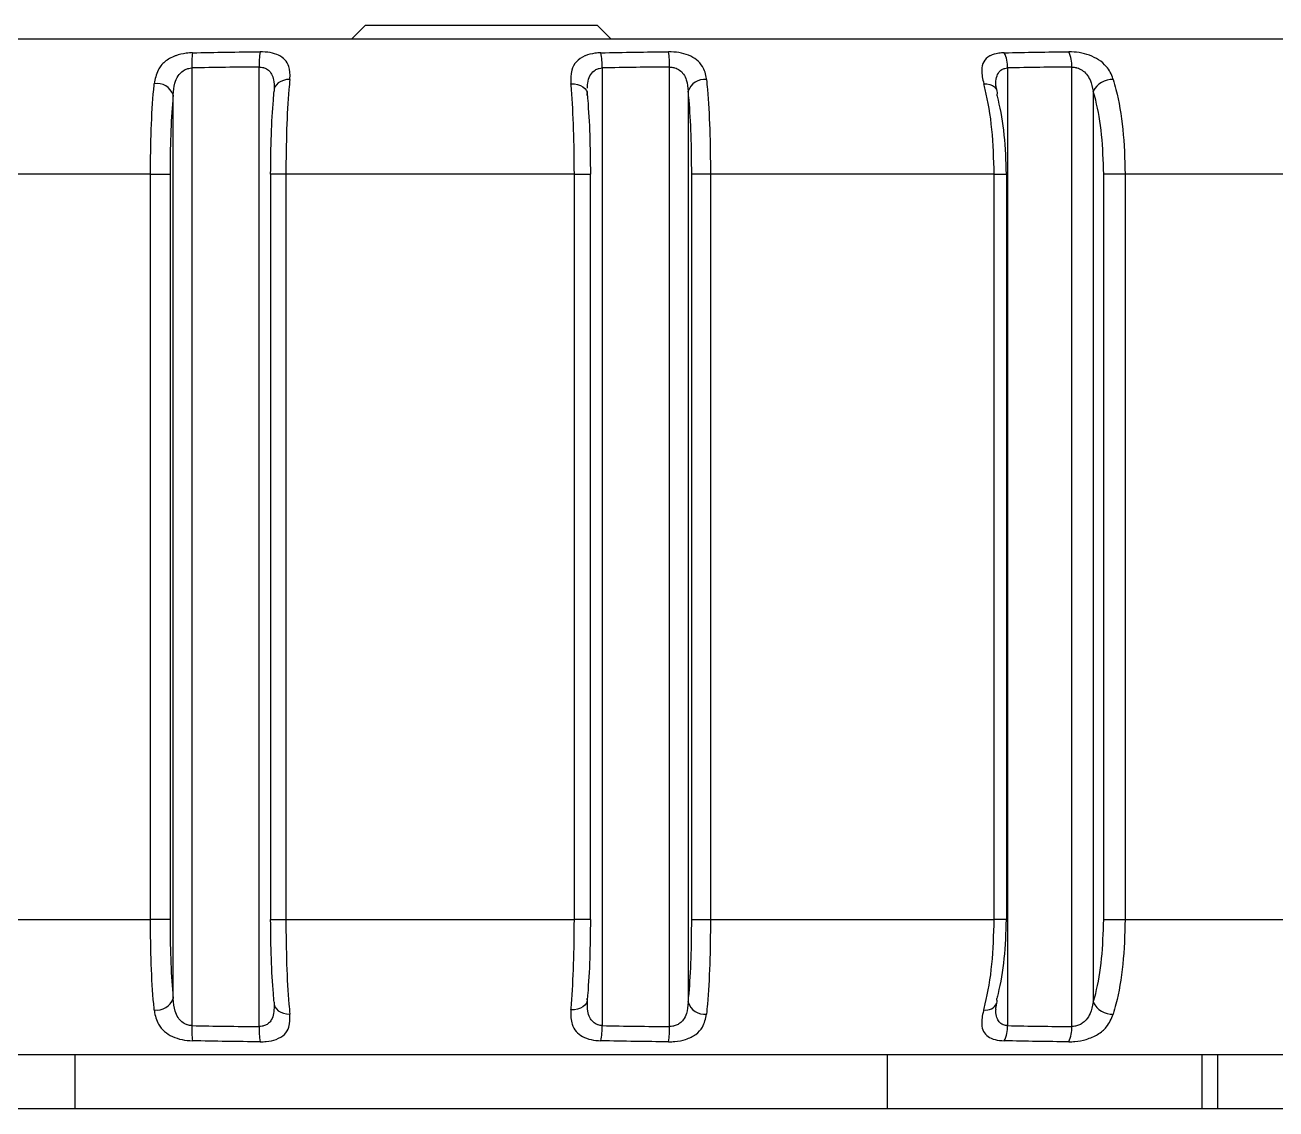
# Model space of a CAD drawing. Header units: millimetres. Extents: x -2889 to 8174, y 2447 to 8478.
# Drawn here: x 1570.679 to 1574.374, y 3410.415 to 3413.615 of the extents above; entities that cross this region are included whole.
import ezdxf

# ---------------------------------------------------------------- set-up
doc = ezdxf.new("R2010")
doc.units = ezdxf.units.MM

msp = doc.modelspace()

# ---------------------------------------------------------------- linework, layer by layer
at = {"color": 7, "linetype": 'Continuous', "lineweight": 25}
for p, q in [((1571.6843, 3413.6155), (1571.644, 3413.5751)), ((1571.6843, 3413.6155), (1572.3683, 3413.6155)), ((1572.4087, 3413.5751), (1572.3683, 3413.6155)), ((1566.4263, 3413.5751), (1577.6263, 3413.5751)), ((1571.1714, 3413.4887), (1571.1714, 3410.6615)), ((1571.3703, 3410.659), (1571.3703, 3413.4913)), ((1572.384, 3413.4887), (1572.384, 3410.6615)), ((1572.5829, 3410.659), (1572.5829, 3413.4913)), ((1573.5809, 3413.4887), (1573.5809, 3410.6615)), ((1573.7711, 3410.659), (1573.7711, 3413.4913)), ((1571.4144, 3413.4289), (1571.4148, 3413.4199)), ((1572.3395, 3413.4089), (1572.3399, 3413.4189)), ((1572.6378, 3413.4199), (1572.6378, 3410.7304)), ((1573.8341, 3413.4199), (1573.8341, 3410.7304)), ((1571.1165, 3410.7413), (1571.1165, 3413.4089)), ((1571.0492, 3413.1751), (1570.2202, 3413.1751)), ((1571.0492, 3413.1751), (1571.1071, 3413.1751)), ((1571.0492, 3410.9751), (1571.0492, 3413.1751)), ((1571.1071, 3413.1751), (1571.1071, 3410.9751)), ((1571.4041, 3413.1751), (1571.4041, 3410.9751)), ((1572.3014, 3413.1751), (1571.4493, 3413.1751)), ((1571.4493, 3413.1751), (1571.4493, 3410.9751)), ((1572.3014, 3410.9751), (1572.3014, 3413.1751)), ((1572.3491, 3410.9751), (1572.3491, 3413.1751)), ((1572.7036, 3413.1751), (1572.6482, 3413.1751)), ((1572.6482, 3410.9751), (1572.6482, 3413.1751)), ((1573.5415, 3413.1751), (1572.7036, 3413.1751)), ((1572.7036, 3413.1751), (1572.7036, 3410.9751)), ((1573.5415, 3410.9751), (1573.5415, 3413.1751)), ((1573.5789, 3410.9751), (1573.5789, 3413.1751)), ((1573.9283, 3413.1751), (1573.8649, 3413.1751)), ((1573.8649, 3410.9751), (1573.8649, 3413.1751)), ((1574.7155, 3413.1751), (1573.9283, 3413.1751)), ((1573.9283, 3413.1751), (1573.9283, 3410.9751)), ((1570.2202, 3410.9751), (1571.0492, 3410.9751)), ((1571.1071, 3410.9751), (1571.0492, 3410.9751)), ((1571.4493, 3410.9751), (1572.3014, 3410.9751)), ((1572.6482, 3410.9751), (1572.7036, 3410.9751)), ((1572.7036, 3410.9751), (1573.5415, 3410.9751)), ((1573.8649, 3410.9751), (1573.9283, 3410.9751)), ((1573.9283, 3410.9751), (1574.7155, 3410.9751)), ((1571.4143, 3410.7262), (1571.415, 3410.7203)), ((1572.3399, 3410.7316), (1572.3395, 3410.7413)), ((1577.6263, 3410.5751), (1566.4263, 3410.5751)), ((1570.8263, 3410.5751), (1570.8263, 3410.4155)), ((1573.2263, 3410.4155), (1573.2263, 3410.5751)), ((1574.1548, 3410.5751), (1574.1548, 3410.4155)), ((1574.2012, 3410.5751), (1574.2012, 3410.4155)), ((1629.4739, 3410.4155), (1564.4739, 3410.4155))]:
    msp.add_line(p, q, dxfattribs=at)
at = {"color": 8, "linetype": 'Continuous', "lineweight": 25}
for p, q in [((1571.4493, 3413.1751), (1571.4041, 3413.1751)), ((1572.3014, 3413.1751), (1572.3491, 3413.1751)), ((1573.5415, 3413.1751), (1573.5789, 3413.1751)), ((1571.4041, 3410.9751), (1571.4493, 3410.9751)), ((1572.3491, 3410.9751), (1572.3014, 3410.9751)), ((1573.5789, 3410.9751), (1573.5415, 3410.9751))]:
    msp.add_line(p, q, dxfattribs=at)
at = {"color": 7, "linetype": 'Continuous', "lineweight": 25, "flags": 128}
for points in [[(1571.4611, 3413.4548), (1571.4514, 3413.4542), (1571.4423, 3413.4522), (1571.434, 3413.449), (1571.4269, 3413.4447), (1571.4212, 3413.4394), (1571.4172, 3413.4333), (1571.4151, 3413.4267), (1571.4148, 3413.4199)], [(1572.2914, 3413.4423), (1572.3014, 3413.442), (1572.3109, 3413.4402), (1572.3195, 3413.4372), (1572.3269, 3413.4331), (1572.3328, 3413.428), (1572.337, 3413.4221), (1572.3392, 3413.4156), (1572.3395, 3413.4089)], [(1573.5496, 3413.4214), (1573.5501, 3413.4156), (1573.5488, 3413.4089)], [(1571.4148, 3410.7304), (1571.4151, 3410.7236), (1571.4172, 3410.717), (1571.4212, 3410.7109), (1571.4269, 3410.7056), (1571.434, 3410.7013), (1571.4423, 3410.698), (1571.4514, 3410.6961), (1571.4611, 3410.6954)], [(1572.3395, 3410.7413), (1572.3392, 3410.7346), (1572.337, 3410.7282), (1572.3328, 3410.7223), (1572.3269, 3410.7172), (1572.3195, 3410.713), (1572.3109, 3410.71), (1572.3014, 3410.7083), (1572.2914, 3410.7079)]]:
    msp.add_lwpolyline(points, dxfattribs=at)
at = {"color": 8, "linetype": 'Continuous', "lineweight": 25, "flags": 128}
msp.add_lwpolyline([(1573.5106, 3413.4423), (1573.52, 3413.442), (1573.5287, 3413.4402), (1573.5362, 3413.4372), (1573.5424, 3413.4331), (1573.5468, 3413.428), (1573.5494, 3413.4221), (1573.5496, 3413.4214)], dxfattribs=at)
at = {"color": 7, "linetype": 'Continuous', "lineweight": 25}
for centre, radius, start, end in [((1571.433, 3413.4998), 0.2618, 172.5974, 182.422), ((1571.6279, 3413.498), 0.2577, 171.4179, 181.492), ((1572.1198, 3413.4885), 0.2641, 0.0506, 9.8159), ((1572.3248, 3413.4958), 0.2581, 358.9828, 9.045), ((1573.4845, 3413.4917), 0.0964, 358.2486, 25.7286), ((1573.6772, 3413.4961), 0.0939, 357.0812, 25.4534), ((1572.6858, 3413.4049), 0.0502, 83.3707, 162.6973), ((1573.8898, 3413.3931), 0.0618, 87.0539, 154.3403), ((1571.0683, 3413.3918), 0.0511, 19.5977, 98.6135), ((1571.0683, 3410.7585), 0.0511, 261.3865, 340.4023), ((1572.6858, 3410.7454), 0.0502, 197.3027, 276.6293), ((1573.5282, 3410.7337), 0.022, 345.5205, 20.4201), ((1573.8898, 3410.7572), 0.0618, 205.6597, 272.9461), ((1571.433, 3410.6505), 0.2618, 177.578, 187.4026), ((1571.6279, 3410.6523), 0.2577, 178.508, 188.5821), ((1572.1198, 3410.6618), 0.2641, 350.1841, 359.9494), ((1572.3248, 3410.6544), 0.2581, 350.955, 1.0172), ((1573.4845, 3410.6586), 0.0964, 334.2714, 1.7514), ((1573.6772, 3410.6542), 0.0939, 334.5466, 2.9188)]:
    msp.add_arc(centre, radius, start, end, dxfattribs=at)
at = {"color": 8, "linetype": 'Continuous', "lineweight": 25}
msp.add_arc((1573.5167, 3410.7435), 0.0361, 260.153, 334.8523, dxfattribs=at)
at = {"color": 7, "linetype": 'Continuous', "lineweight": 25}
for points, knots in [([(1571.1734, 3413.5335), (1571.1673, 3413.5332), (1571.15, 3413.5322), (1571.133, 3413.5281), (1571.111, 3413.5202), (1571.0897, 3413.5079), (1571.0678, 3413.4806), (1571.0632, 3413.4562), (1571.0607, 3413.4423)], [0, 0, 0, 0, 0.092122, 0.262386, 0.269354, 0.484813, 0.707237, 1, 1, 1, 1]), ([(1571.1734, 3413.5335), (1571.2068, 3413.5343), (1571.2734, 3413.5357), (1571.34, 3413.5362), (1571.3731, 3413.5364)], [0, 0, 0, 0, 0.502163, 1, 1, 1, 1]), ([(1571.4611, 3413.4548), (1571.4612, 3413.4556), (1571.4625, 3413.4694), (1571.4612, 3413.4906), (1571.4487, 3413.5131), (1571.4296, 3413.5267), (1571.404, 3413.535), (1571.3833, 3413.536), (1571.3731, 3413.5364)], [0, 0, 0, 0, 0.017221, 0.3031336, 0.4984082, 0.6739189, 0.8393223, 1, 1, 1, 1]), ([(1572.3801, 3413.5335), (1572.3741, 3413.5332), (1572.3571, 3413.5322), (1572.3415, 3413.5281), (1572.3223, 3413.5202), (1572.305, 3413.5079), (1572.2907, 3413.4806), (1572.2912, 3413.4562), (1572.2914, 3413.4423)], [0, 0, 0, 0, 0.092122, 0.262386, 0.269354, 0.484813, 0.707237, 1, 1, 1, 1]), ([(1572.3801, 3413.5335), (1572.4135, 3413.5343), (1572.48, 3413.5357), (1572.5466, 3413.5362), (1572.5797, 3413.5364)], [0, 0, 0, 0, 0.502163, 1, 1, 1, 1]), ([(1572.6916, 3413.4548), (1572.6915, 3413.4556), (1572.69, 3413.4694), (1572.6836, 3413.4906), (1572.6643, 3413.5131), (1572.6403, 3413.5267), (1572.6112, 3413.535), (1572.5901, 3413.536), (1572.5797, 3413.5364)], [0, 0, 0, 0, 0.017221, 0.3031336, 0.4984082, 0.6739189, 0.8393223, 1, 1, 1, 1]), ([(1573.5713, 3413.5335), (1573.5657, 3413.5332), (1573.5497, 3413.5322), (1573.5363, 3413.5281), (1573.5207, 3413.5202), (1573.5082, 3413.5079), (1573.5021, 3413.4806), (1573.5075, 3413.4562), (1573.5106, 3413.4423)], [0, 0, 0, 0, 0.092122, 0.262386, 0.269354, 0.484813, 0.707237, 1, 1, 1, 1]), ([(1573.5713, 3413.5335), (1573.6032, 3413.5343), (1573.6668, 3413.5357), (1573.7304, 3413.5362), (1573.7621, 3413.5364)], [0, 0, 0, 0, 0.502163, 1, 1, 1, 1]), ([(1573.893, 3413.4548), (1573.8927, 3413.4556), (1573.8884, 3413.4694), (1573.8773, 3413.4906), (1573.852, 3413.5131), (1573.8242, 3413.5267), (1573.7929, 3413.535), (1573.7722, 3413.536), (1573.7621, 3413.5364)], [0, 0, 0, 0, 0.017221, 0.3031336, 0.4984082, 0.6739189, 0.8393223, 1, 1, 1, 1]), ([(1571.1165, 3413.4089), (1571.1175, 3413.4208), (1571.1193, 3413.4409), (1571.1295, 3413.4653), (1571.1429, 3413.4796), (1571.1551, 3413.4855), (1571.1638, 3413.488), (1571.1684, 3413.4884), (1571.1714, 3413.4887)], [0, 0, 0, 0, 0.33643, 0.567354, 0.768814, 0.881315, 0.92256, 1, 1, 1, 1]), ([(1571.3703, 3413.4913), (1571.3373, 3413.4911), (1571.271, 3413.4907), (1571.2047, 3413.4894), (1571.1714, 3413.4887)], [0, 0, 0, 0, 0.497895, 1, 1, 1, 1]), ([(1572.5829, 3413.4913), (1572.5498, 3413.4911), (1572.4835, 3413.4907), (1572.4172, 3413.4894), (1572.384, 3413.4887)], [0, 0, 0, 0, 0.497895, 1, 1, 1, 1]), ([(1572.5829, 3413.4913), (1572.5872, 3413.491), (1572.5924, 3413.4907), (1572.6025, 3413.4879), (1572.6134, 3413.4825), (1572.6251, 3413.4702), (1572.6349, 3413.4494), (1572.6367, 3413.4313), (1572.6378, 3413.4199)], [0, 0, 0, 0, 0.11624, 0.138706, 0.285713, 0.452162, 0.653789, 1, 1, 1, 1]), ([(1573.7711, 3413.4913), (1573.7395, 3413.4911), (1573.6761, 3413.4907), (1573.6127, 3413.4894), (1573.5809, 3413.4887)], [0, 0, 0, 0, 0.497895, 1, 1, 1, 1]), ([(1573.7711, 3413.4913), (1573.7753, 3413.491), (1573.7804, 3413.4907), (1573.7906, 3413.4879), (1573.8021, 3413.4825), (1573.8155, 3413.4702), (1573.828, 3413.4494), (1573.8317, 3413.4313), (1573.8341, 3413.4199)], [0, 0, 0, 0, 0.11624, 0.138706, 0.285713, 0.452162, 0.653789, 1, 1, 1, 1]), ([(1571.4611, 3413.4548), (1571.4602, 3413.4451), (1571.4561, 3413.4023), (1571.4507, 3413.3099), (1571.4498, 3413.2201), (1571.4493, 3413.1751)], [0, 0, 0, 0, 0.1291217, 0.5645604, 1, 1, 1, 1]), ([(1572.6916, 3413.4548), (1572.6925, 3413.4451), (1572.6967, 3413.4023), (1572.7022, 3413.3099), (1572.7031, 3413.2201), (1572.7036, 3413.1751)], [0, 0, 0, 0, 0.129122, 0.56456, 1, 1, 1, 1]), ([(1573.893, 3413.4548), (1573.8957, 3413.4451), (1573.9079, 3413.4023), (1573.9242, 3413.3099), (1573.9269, 3413.2201), (1573.9283, 3413.1751)], [0, 0, 0, 0, 0.129122, 0.56456, 1, 1, 1, 1]), ([(1571.0492, 3413.1751), (1571.0497, 3413.22), (1571.0507, 3413.3097), (1571.0563, 3413.3969), (1571.0601, 3413.4365), (1571.0607, 3413.4423)], [0, 0, 0, 0, 0.4603213, 0.9205933, 1, 1, 1, 1]), ([(1571.4044, 3413.1751), (1571.4048, 3413.2144), (1571.4056, 3413.293), (1571.4104, 3413.3739), (1571.414, 3413.4113), (1571.4148, 3413.4199)], [0, 0, 0, 0, 0.435439, 0.870878, 1, 1, 1, 1]), ([(1572.3014, 3413.1751), (1572.301, 3413.22), (1572.3001, 3413.3097), (1572.2952, 3413.3969), (1572.2919, 3413.4365), (1572.2914, 3413.4423)], [0, 0, 0, 0, 0.460321, 0.920593, 1, 1, 1, 1]), ([(1572.6482, 3413.1751), (1572.6478, 3413.2144), (1572.647, 3413.293), (1572.6422, 3413.3739), (1572.6386, 3413.4113), (1572.6378, 3413.4199)], [0, 0, 0, 0, 0.4354391, 0.870878, 1, 1, 1, 1]), ([(1573.5415, 3413.1751), (1573.5402, 3413.22), (1573.5375, 3413.3097), (1573.5224, 3413.3969), (1573.5121, 3413.4365), (1573.5106, 3413.4423)], [0, 0, 0, 0, 0.460321, 0.920593, 1, 1, 1, 1]), ([(1573.5501, 3413.4214), (1573.5488, 3413.426), (1573.5463, 3413.4344), (1573.5464, 3413.4374), (1573.5465, 3413.4388)], [0, 0, 0, 0, 0.545946, 1, 1, 1, 1]), ([(1573.8649, 3413.1751), (1573.8637, 3413.2144), (1573.8613, 3413.293), (1573.8471, 3413.3739), (1573.8365, 3413.4113), (1573.8341, 3413.4199)], [0, 0, 0, 0, 0.435439, 0.870878, 1, 1, 1, 1]), ([(1571.1165, 3413.4089), (1571.116, 3413.4038), (1571.1129, 3413.3692), (1571.1083, 3413.2929), (1571.1075, 3413.2144), (1571.1071, 3413.1751)], [0, 0, 0, 0, 0.079415, 0.539702, 1, 1, 1, 1]), ([(1572.3395, 3413.4089), (1572.3399, 3413.4038), (1572.3431, 3413.3692), (1572.3476, 3413.2929), (1572.3484, 3413.2144), (1572.3488, 3413.1751)], [0, 0, 0, 0, 0.079415, 0.539702, 1, 1, 1, 1]), ([(1573.5488, 3413.4089), (1573.5501, 3413.4038), (1573.5594, 3413.3692), (1573.5729, 3413.2929), (1573.5753, 3413.2144), (1573.5765, 3413.1751)], [0, 0, 0, 0, 0.079415, 0.539702, 1, 1, 1, 1]), ([(1571.0607, 3410.7079), (1571.0601, 3410.7138), (1571.0563, 3410.7534), (1571.0507, 3410.8405), (1571.0497, 3410.9303), (1571.0492, 3410.9751)], [0, 0, 0, 0, 0.079407, 0.539679, 1, 1, 1, 1]), ([(1571.1071, 3410.9751), (1571.1075, 3410.9359), (1571.1083, 3410.8574), (1571.1129, 3410.7811), (1571.116, 3410.7464), (1571.1165, 3410.7413)], [0, 0, 0, 0, 0.460298, 0.920585, 1, 1, 1, 1]), ([(1571.4148, 3410.7304), (1571.414, 3410.739), (1571.4104, 3410.7764), (1571.4056, 3410.8573), (1571.4048, 3410.9358), (1571.4044, 3410.9751)], [0, 0, 0, 0, 0.129122, 0.564561, 1, 1, 1, 1]), ([(1571.4493, 3410.9751), (1571.4498, 3410.9302), (1571.4507, 3410.8404), (1571.4561, 3410.748), (1571.4602, 3410.7052), (1571.4611, 3410.6954)], [0, 0, 0, 0, 0.4354396, 0.8708783, 1, 1, 1, 1]), ([(1572.2914, 3410.7079), (1572.2919, 3410.7138), (1572.2952, 3410.7534), (1572.3001, 3410.8405), (1572.301, 3410.9303), (1572.3014, 3410.9751)], [0, 0, 0, 0, 0.079407, 0.539679, 1, 1, 1, 1]), ([(1572.3488, 3410.9751), (1572.3484, 3410.9359), (1572.3476, 3410.8574), (1572.3431, 3410.7811), (1572.3399, 3410.7464), (1572.3395, 3410.7413)], [0, 0, 0, 0, 0.4602984, 0.9205849, 1, 1, 1, 1]), ([(1572.6378, 3410.7304), (1572.6386, 3410.739), (1572.6422, 3410.7764), (1572.647, 3410.8573), (1572.6478, 3410.9358), (1572.6482, 3410.9751)], [0, 0, 0, 0, 0.129122, 0.5645609, 1, 1, 1, 1]), ([(1572.7036, 3410.9751), (1572.7031, 3410.9302), (1572.7022, 3410.8404), (1572.6967, 3410.748), (1572.6925, 3410.7052), (1572.6916, 3410.6954)], [0, 0, 0, 0, 0.43544, 0.870878, 1, 1, 1, 1]), ([(1573.5106, 3410.7079), (1573.5121, 3410.7138), (1573.5224, 3410.7534), (1573.5375, 3410.8405), (1573.5402, 3410.9303), (1573.5415, 3410.9751)], [0, 0, 0, 0, 0.079407, 0.539679, 1, 1, 1, 1]), ([(1573.5765, 3410.9751), (1573.5753, 3410.9359), (1573.5729, 3410.8574), (1573.5594, 3410.7811), (1573.5501, 3410.7464), (1573.5488, 3410.7413)], [0, 0, 0, 0, 0.460298, 0.920585, 1, 1, 1, 1]), ([(1573.8341, 3410.7304), (1573.8365, 3410.739), (1573.8471, 3410.7764), (1573.8613, 3410.8573), (1573.8637, 3410.9358), (1573.8649, 3410.9751)], [0, 0, 0, 0, 0.129122, 0.564561, 1, 1, 1, 1]), ([(1573.9283, 3410.9751), (1573.9269, 3410.9302), (1573.9242, 3410.8404), (1573.9079, 3410.748), (1573.8957, 3410.7052), (1573.893, 3410.6954)], [0, 0, 0, 0, 0.43544, 0.870878, 1, 1, 1, 1]), ([(1571.1714, 3410.6615), (1571.167, 3410.6621), (1571.1618, 3410.6626), (1571.1518, 3410.6661), (1571.141, 3410.6723), (1571.1294, 3410.6859), (1571.1194, 3410.7088), (1571.1176, 3410.7286), (1571.1165, 3410.7413)], [0, 0, 0, 0, 0.111827, 0.132687, 0.27523, 0.438994, 0.64076, 1, 1, 1, 1]), ([(1572.6378, 3410.7304), (1572.6367, 3410.719), (1572.6349, 3410.7003), (1572.625, 3410.6799), (1572.6153, 3410.67), (1572.6063, 3410.6641), (1572.599, 3410.6612), (1572.5905, 3410.6593), (1572.5859, 3410.6591), (1572.5829, 3410.659)], [0, 0, 0, 0, 0.343735, 0.56662, 0.703968, 0.762734, 0.879015, 0.917663, 1, 1, 1, 1]), ([(1573.5465, 3410.7114), (1573.5465, 3410.7128), (1573.5464, 3410.716), (1573.5484, 3410.7239), (1573.5495, 3410.7281)], [0, 0, 0, 0, 0.451981, 1, 1, 1, 1]), ([(1573.8341, 3410.7304), (1573.8318, 3410.719), (1573.8279, 3410.7003), (1573.8154, 3410.6799), (1573.8043, 3410.67), (1573.7946, 3410.6641), (1573.787, 3410.6612), (1573.7784, 3410.6593), (1573.774, 3410.6591), (1573.7711, 3410.659)], [0, 0, 0, 0, 0.343735, 0.56662, 0.703968, 0.762734, 0.879015, 0.917663, 1, 1, 1, 1]), ([(1571.0607, 3410.7079), (1571.0607, 3410.7071), (1571.0624, 3410.6918), (1571.069, 3410.6685), (1571.0889, 3410.6438), (1571.1129, 3410.6287), (1571.1418, 3410.6192), (1571.163, 3410.6175), (1571.1734, 3410.6167)], [0, 0, 0, 0, 0.017352, 0.313761, 0.508689, 0.681484, 0.843326, 1, 1, 1, 1]), ([(1571.3731, 3410.6139), (1571.3792, 3410.614), (1571.3965, 3410.6145), (1571.4237, 3410.6205), (1571.4471, 3410.6349), (1571.4619, 3410.6593), (1571.4614, 3410.6822), (1571.4611, 3410.6954)], [0, 0, 0, 0, 0.096023, 0.272505, 0.481898, 0.698908, 1, 1, 1, 1]), ([(1572.2914, 3410.7079), (1572.2913, 3410.7071), (1572.2901, 3410.6918), (1572.2915, 3410.6685), (1572.3047, 3410.6438), (1572.3238, 3410.6287), (1572.3493, 3410.6192), (1572.3699, 3410.6175), (1572.3801, 3410.6167)], [0, 0, 0, 0, 0.017352, 0.313761, 0.508689, 0.681484, 0.843326, 1, 1, 1, 1]), ([(1572.5797, 3410.6139), (1572.5859, 3410.614), (1572.6033, 3410.6145), (1572.6332, 3410.6205), (1572.662, 3410.6349), (1572.6843, 3410.6593), (1572.6889, 3410.6822), (1572.6916, 3410.6954)], [0, 0, 0, 0, 0.096023, 0.272505, 0.481898, 0.698908, 1, 1, 1, 1]), ([(1573.5106, 3410.7079), (1573.5103, 3410.7071), (1573.5062, 3410.6918), (1573.5025, 3410.6685), (1573.5083, 3410.6438), (1573.5217, 3410.6287), (1573.5426, 3410.6192), (1573.5619, 3410.6175), (1573.5713, 3410.6167)], [0, 0, 0, 0, 0.017352, 0.313761, 0.508689, 0.681484, 0.843326, 1, 1, 1, 1]), ([(1573.7621, 3410.6139), (1573.768, 3410.614), (1573.785, 3410.6145), (1573.8162, 3410.6205), (1573.849, 3410.6349), (1573.878, 3410.6593), (1573.8875, 3410.6822), (1573.893, 3410.6954)], [0, 0, 0, 0, 0.0960234, 0.272505, 0.4818975, 0.6989082, 1, 1, 1, 1]), ([(1571.1714, 3410.6615), (1571.2047, 3410.6609), (1571.271, 3410.6596), (1571.3373, 3410.6592), (1571.3703, 3410.659)], [0, 0, 0, 0, 0.502105, 1, 1, 1, 1]), ([(1572.384, 3410.6615), (1572.4172, 3410.6609), (1572.4835, 3410.6596), (1572.5498, 3410.6592), (1572.5829, 3410.659)], [0, 0, 0, 0, 0.502105, 1, 1, 1, 1]), ([(1573.5809, 3410.6615), (1573.6127, 3410.6609), (1573.6761, 3410.6596), (1573.7395, 3410.6592), (1573.7711, 3410.659)], [0, 0, 0, 0, 0.502105, 1, 1, 1, 1]), ([(1571.3731, 3410.6139), (1571.34, 3410.6141), (1571.2734, 3410.6146), (1571.2068, 3410.616), (1571.1734, 3410.6167)], [0, 0, 0, 0, 0.497837, 1, 1, 1, 1]), ([(1572.5797, 3410.6139), (1572.5466, 3410.6141), (1572.48, 3410.6146), (1572.4135, 3410.616), (1572.3801, 3410.6167)], [0, 0, 0, 0, 0.497837, 1, 1, 1, 1]), ([(1573.7621, 3410.6139), (1573.7304, 3410.6141), (1573.6668, 3410.6146), (1573.6032, 3410.616), (1573.5713, 3410.6167)], [0, 0, 0, 0, 0.497837, 1, 1, 1, 1])]:
    msp.add_open_spline(points, degree=3, knots=knots, dxfattribs=at)
at = {"color": 8, "linetype": 'Continuous', "lineweight": 25}
for points, knots in [([(1571.3703, 3413.4913), (1571.3746, 3413.491), (1571.3798, 3413.4907), (1571.3892, 3413.4879), (1571.399, 3413.4825), (1571.4085, 3413.4702), (1571.4145, 3413.4522), (1571.4144, 3413.4372), (1571.4144, 3413.4289)], [0, 0, 0, 0, 0.128191, 0.152966, 0.315087, 0.498649, 0.721005, 1, 1, 1, 1]), ([(1572.3403, 3413.429), (1572.3403, 3413.434), (1572.3404, 3413.4472), (1572.3461, 3413.4653), (1572.3569, 3413.4796), (1572.3681, 3413.4855), (1572.3764, 3413.488), (1572.381, 3413.4884), (1572.384, 3413.4887)], [0, 0, 0, 0, 0.177706, 0.463866, 0.713516, 0.852926, 0.904037, 1, 1, 1, 1]), ([(1573.5467, 3413.4388), (1573.5466, 3413.4405), (1573.5458, 3413.4503), (1573.5486, 3413.4652), (1573.5566, 3413.4796), (1573.5662, 3413.4855), (1573.5737, 3413.488), (1573.578, 3413.4884), (1573.5809, 3413.4887)], [0, 0, 0, 0, 0.069104, 0.393057, 0.675679, 0.833501, 0.891363, 1, 1, 1, 1]), ([(1571.4143, 3410.7204), (1571.4144, 3410.7125), (1571.4144, 3410.6972), (1571.4084, 3410.6799), (1571.4005, 3410.67), (1571.3926, 3410.6641), (1571.386, 3410.6612), (1571.3778, 3410.6593), (1571.3734, 3410.6591), (1571.3703, 3410.659)], [0, 0, 0, 0, 0.26828, 0.516791, 0.669931, 0.735454, 0.865105, 0.908196, 1, 1, 1, 1]), ([(1572.384, 3410.6615), (1572.3796, 3410.6621), (1572.3745, 3410.6626), (1572.3651, 3410.6661), (1572.3554, 3410.6723), (1572.346, 3410.686), (1572.3398, 3410.7058), (1572.3399, 3410.7222), (1572.3399, 3410.7316)], [0, 0, 0, 0, 0.123497, 0.146534, 0.303953, 0.484807, 0.707629, 1, 1, 1, 1]), ([(1573.5809, 3410.6615), (1573.5768, 3410.6621), (1573.572, 3410.6626), (1573.5635, 3410.6661), (1573.5553, 3410.6723), (1573.5487, 3410.686), (1573.5459, 3410.6994), (1573.5467, 3410.7089), (1573.5469, 3410.7113)], [0, 0, 0, 0, 0.157407, 0.186769, 0.387412, 0.617925, 0.90193, 1, 1, 1, 1])]:
    msp.add_open_spline(points, degree=3, knots=knots, dxfattribs=at)

doc.saveas('drawing.dxf')
